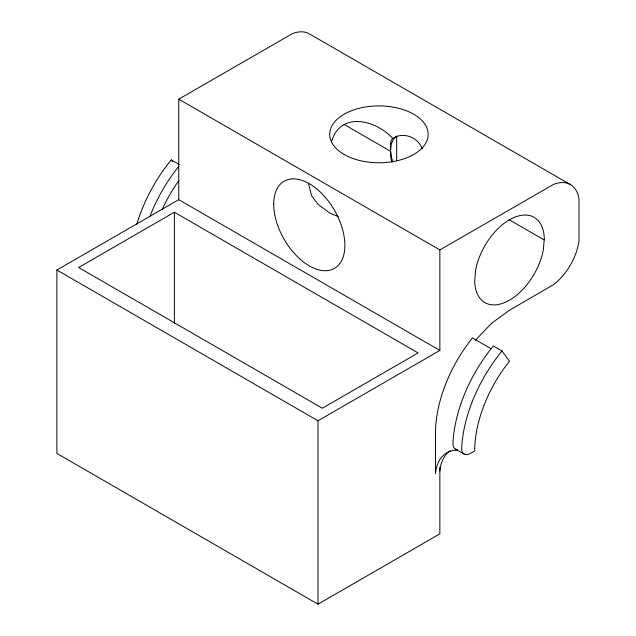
<?xml version="1.0" encoding="UTF-8"?>
<svg xmlns="http://www.w3.org/2000/svg" width="636" height="636" viewBox="0 0 636 636"><rect width="100%" height="100%" fill="white"/><g stroke="black" fill="none" stroke-linecap="round" stroke-linejoin="round"><path stroke-width="0.95" d="M331.372 142.575C339.393 110.664 375.916 119.878 392.674 138.378C402.771 131.922 416.357 136.581 421.565 147.067L422.24 148.927M475.346 340.387L491.469 323.366L509.492 310.225L553.773 284.515A43.518 25.13 -60 0 0 578.999 240.829L578.999 198.845A43.518 25.13 -60 0 0 553.773 184.289L439.858 249.916L178.74 99.16L178.74 199.672L439.858 350.428L439.858 249.916M396.013 136.645L393.318 139.316L391.251 144.229L390.655 149.913L390.377 144.73L391.148 140.572L392.674 138.378M178.74 99.16L292.655 33.533A43.518 25.13 -60 0 1 309.295 33.835L570.413 184.591M439.858 467.11L439.858 533.85L318 604.2L56.882 453.444L56.882 270.022L178.74 199.672M174.383 212.233L78.641 267.51L322.349 408.217L418.098 352.94L174.383 212.233L174.383 323.525M56.882 270.022L318 420.778L439.858 350.428M338.265 216.59L330.227 213.299L318.27 204.569L311.584 195.816L308.659 184.074M344.14 124.449L390.591 151.273L391.474 157.362L392.897 161.941M509.11 219.698L544.178 239.939M136.692 224.595A111.038 64.109 -60 0 1 171.251 159.914L179.161 164.478M502.027 351.008A110.775 63.958 -60 0 0 461.792 445.701L461.704 450.336A12.45 7.187 -60 0 0 470.322 453.444L474.671 450.932A98.477 56.858 -60 0 1 509.492 361.2L502.027 351.008L493.329 345.984A110.775 63.958 -60 0 0 453.086 440.676L452.999 445.303A12.45 7.187 -60 0 0 457.745 449.62M490.984 348.647L472.453 337.955A104.32 60.229 -60 0 0 435.501 433.339L435.501 473.542A55.396 31.983 60 0 1 457.57 450.248M455.567 449.127L464.264 454.152M171.251 159.914L172.404 161.504M391.856 162.093L390.854 157.72L390.591 151.273M396.689 135.985L396.689 160.733M318 420.778L318 604.2M439.858 471.03A55.396 31.983 60 0 1 450.336 450.789M162.252 209.284A104.32 60.229 -60 0 1 178.827 180.584M149.945 216.32A111.038 64.109 -60 0 1 178.764 166.401M475.593 270.364L474.687 281.327A49.234 28.429 -60 0 0 506.033 301.965A49.234 28.429 -60 0 0 543.383 249.574L544.289 238.611A49.234 28.429 -60 0 0 512.942 217.973A49.234 28.429 -60 0 0 475.593 270.364M273.711 204.251A50.324 29.057 60 0 0 327.087 270.65A50.324 29.057 60 0 0 327.087 199.481A50.324 29.057 60 0 0 273.711 204.251M344.116 154.437A49.234 28.429 0 0 0 426.486 141.701A49.234 28.429 0 0 0 366.185 106.88A49.234 28.429 0 0 0 344.116 154.437"/></g></svg>
